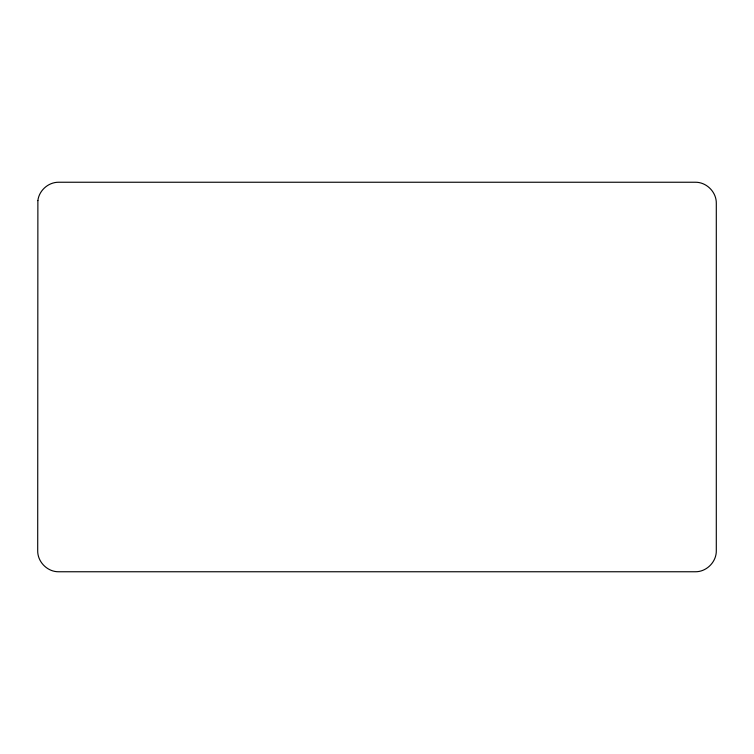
<?xml version="1.0" encoding="UTF-8"?>
<svg xmlns="http://www.w3.org/2000/svg" width="754" height="754" viewBox="0 0 754 754"><rect width="100%" height="100%" fill="white"/><g stroke="black" fill="none" stroke-linecap="round" stroke-linejoin="round"><path stroke-width="1.13" d="M37.879 200.583L37.7 550.656C37.464 561.937 47.521 571.994 58.803 571.758L695.197 571.758C706.479 571.994 716.536 561.937 716.3 550.656L716.3 203.344C716.536 192.063 706.479 182.006 695.197 182.242L58.803 182.242C48.52 182.072 39.057 190.376 37.879 200.583"/></g></svg>
